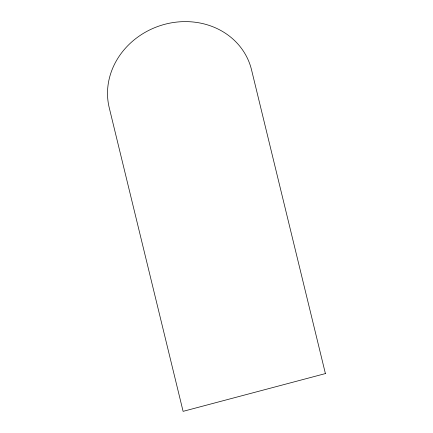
<?xml version="1.0" encoding="UTF-8"?>
<svg xmlns="http://www.w3.org/2000/svg" width="433" height="433" viewBox="0 0 433 433"><rect width="100%" height="100%" fill="white"/><g stroke="black" fill="none" stroke-linecap="round" stroke-linejoin="round"><path stroke-width="0.65" d="M325.405 373.582L183.099 411.35L109.23 107.714A73.713 66.254 -19.9 0 1 164.686 24.324A73.713 66.254 -19.9 0 1 251.562 69.94L325.405 373.582"/></g></svg>
